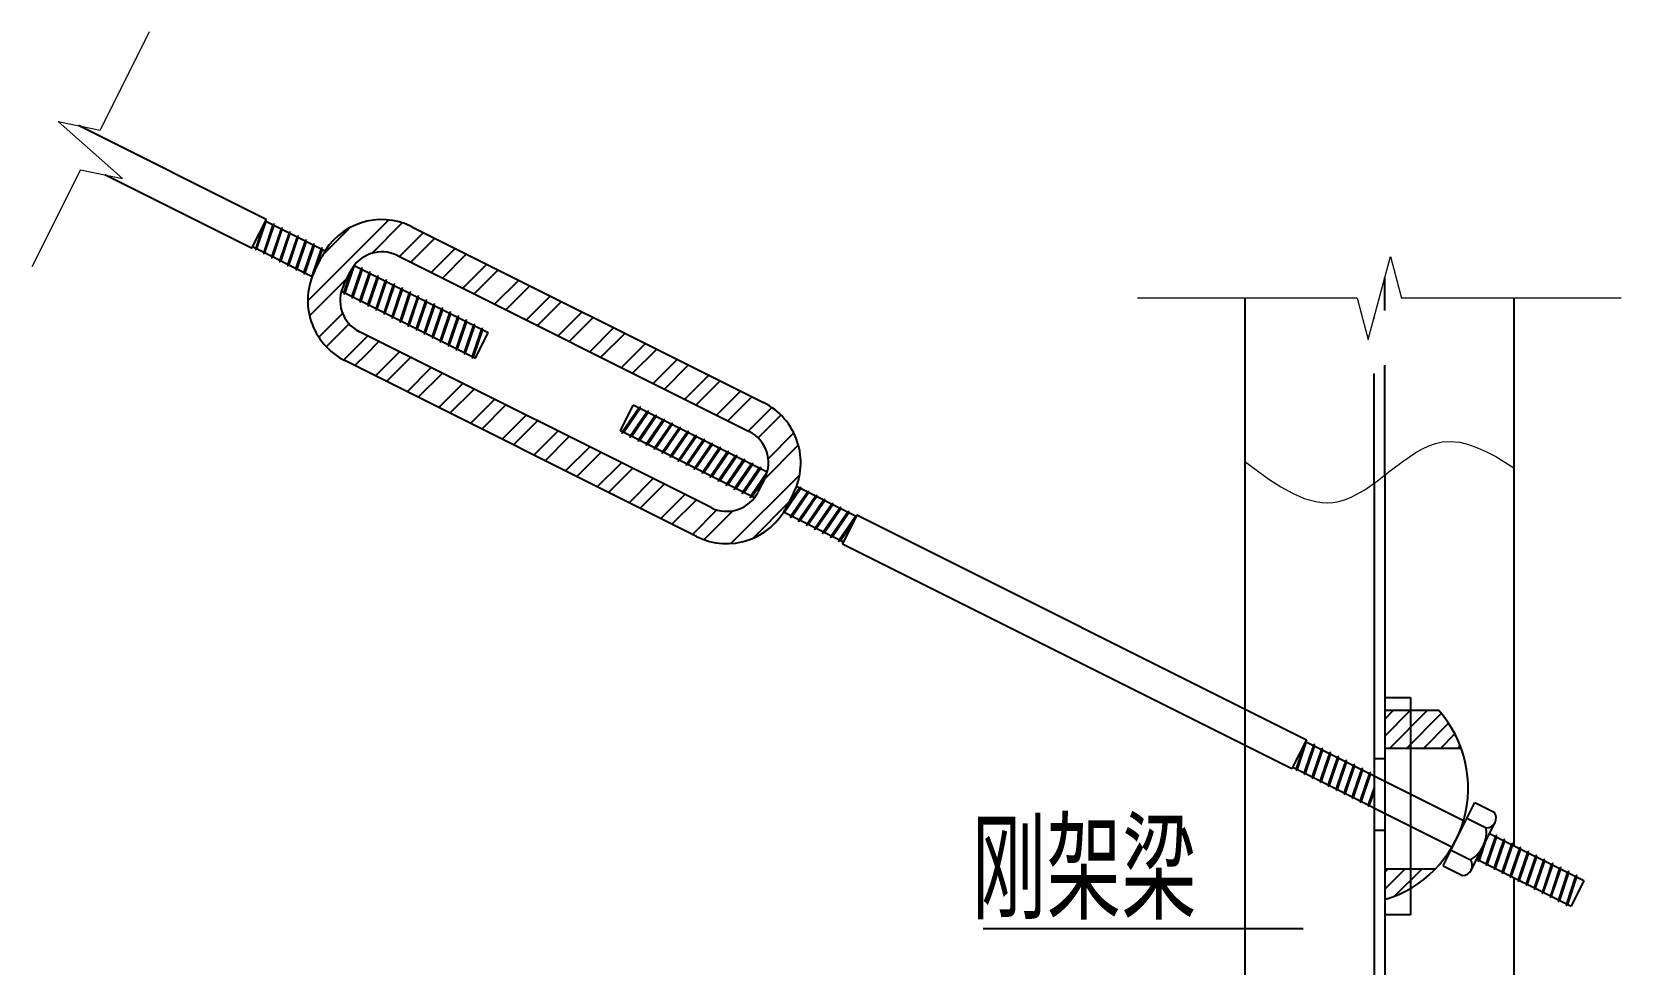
# Model space of a CAD drawing. Extents: x 9834882 to 10005569, y 1691670 to 2510806.
# Drawn here: x 9978204 to 9985451, y 2038015 to 2042265 of the extents above; entities that cross this region are included whole.
import ezdxf
from ezdxf.enums import TextEntityAlignment as Align

# ---------------------------------------------------------------- set-up
doc = ezdxf.new("R2010")
doc.units = 0
doc.header["$LTSCALE"] = 1000
doc.header["$MEASUREMENT"] = 0
doc.linetypes.add('CONTINUOUS1', pattern=[0])
doc.linetypes.add('DASHED', pattern=[0.75, 0.5, -0.25])
for name, color, linetype in [('003_THICK', 7, 'CONTINUOUS1'), ('LAYER4', 4, 'CONTINUOUS'), ('PUB_TEXT', 7, 'CONTINUOUS'), ('刚架', 2, 'CONTINUOUS'), ('填充', 8, 'CONTINUOUS'), ('支撑', 4, 'CONTINUOUS'), ('板', 4, 'CONTINUOUS')]:
    doc.layers.add(name, color=color, linetype=linetype)
doc.layers.add('Z-详图标注', color=3, linetype='CONTINUOUS', lineweight=18)
doc.layers.add('标注', color=4, linetype='CONTINUOUS', lineweight=20)
doc.styles.add('TSSD_DIMENSION', font='atssdeng.shx', dxfattribs={"width": 0.7, "bigfont": 'atssdchn.shx'})

# ---------------------------------------------------------------- blocks, each defined once
blk = doc.blocks.new('*X6')
at = {"layer": '填充', "linetype": 'Continuous'}
for p, q in [((14993658.8, -92297.5), (14993763.4, -92193)), ((14993702.8, -92328.6), (14993804.4, -92227)), ((14993730.5, -92513), (14993882.2, -92361.3)), ((14993747.5, -92421), (14993861.4, -92307)), ((14993582.8, -92797.8), (14993886.9, -92493.7)), ((14993409.9, -92758.6), (14993519.2, -92649.2)), ((14993462.5, -92781), (14993591, -92652.4)), ((14993682.4, -92773.2), (14993840.4, -92615.3))]:
    blk.add_line(p, q, dxfattribs=at)
blk = doc.blocks.new('*X7')
at = {"layer": '填充', "linetype": 'Continuous'}
for p, q in [((14991695.3, -91715.5), (14992053.9, -91356.9)), ((14991979.9, -91505.9), (14992115.8, -91370)), ((14991761.7, -91512), (14991882.3, -91391.4)), ((14992103.2, -91519.7), (14992210.5, -91412.4)), ((14992153.2, -91544.7), (14992247, -91450.9)), ((14991702.2, -91783.6), (14991869.3, -91616.5)), ((14991743.3, -91879.6), (14991849.7, -91773.2)), ((14991776.3, -91921.6), (14991878.4, -91819.5)), ((14991854.6, -91980.4), (14991961.6, -91873.5)), ((14991904.2, -92005.8), (14991957.2, -91952.8))]:
    blk.add_line(p, q, dxfattribs=at)
blk = doc.blocks.new('*X8')
at = {"layer": '填充', "linetype": 'Continuous'}
for p, q in [((14992247, -91450.9), (14992260.5, -91437.4)), ((14992244.6, -91590.4), (14992352, -91483.1)), ((14992294.6, -91615.4), (14992402, -91508.1)), ((14992386, -91661.1), (14992493.4, -91553.8)), ((14992436, -91686.1), (14992543.4, -91578.8)), ((14992527.5, -91731.8), (14992634.8, -91624.5)), ((14992577.5, -91756.8), (14992684.8, -91649.5)), ((14992668.9, -91802.6), (14992776.2, -91695.2)), ((14992718.9, -91827.6), (14992826.2, -91720.2)), ((14992810.3, -91873.3), (14992917.6, -91765.9)), ((14992860.3, -91898.3), (14992967.6, -91790.9)), ((14992951.7, -91944), (14993059.1, -91836.6)), ((14993001.7, -91969), (14993109.1, -91861.6)), ((14991957.2, -91952.8), (14992011.6, -91898.5)), ((14991995.7, -92051.5), (14992103, -91944.2)), ((14993093.2, -92014.7), (14993200.5, -91907.4)), ((14993143.2, -92039.7), (14993250.5, -91932.4)), ((14992045.7, -92076.5), (14992153, -91969.2)), ((14992137.1, -92122.2), (14992244.4, -92014.9)), ((14993234.6, -92085.4), (14993341.9, -91978.1)), ((14993284.6, -92110.4), (14993391.9, -92003.1)), ((14992187.1, -92147.2), (14992294.4, -92039.9)), ((14992278.5, -92192.9), (14992385.8, -92085.6)), ((14993376, -92156.1), (14993483.3, -92048.8)), ((14993426, -92181.1), (14993533.3, -92073.8)), ((14992328.5, -92217.9), (14992435.8, -92110.6)), ((14992419.9, -92263.7), (14992527.2, -92156.3)), ((14993517.4, -92226.8), (14993624.7, -92119.5)), ((14993567.4, -92251.8), (14993674.7, -92144.5)), ((14992469.9, -92288.7), (14992577.2, -92181.3)), ((14992561.3, -92334.4), (14992668.7, -92227)), ((14992611.3, -92359.4), (14992718.7, -92252)), ((14992702.8, -92405.1), (14992810.1, -92297.7)), ((14992752.8, -92430.1), (14992860.1, -92322.7)), ((14992844.2, -92475.8), (14992951.5, -92368.5)), ((14992894.2, -92500.8), (14993001.5, -92393.5)), ((14992985.6, -92546.5), (14993092.9, -92439.2)), ((14993035.6, -92571.5), (14993142.9, -92464.2)), ((14993127, -92617.2), (14993234.4, -92509.9)), ((14993177, -92642.2), (14993284.4, -92534.9)), ((14993268.4, -92687.9), (14993375.8, -92580.6)), ((14993318.4, -92712.9), (14993425.8, -92605.6))]:
    blk.add_line(p, q, dxfattribs=at)
blk = doc.blocks.new('A$C3B5F1999')
at = {"layer": '板', "lineweight": -3}
h = blk.add_hatch(dxfattribs=at)
h.set_pattern_fill('ANSI31', color=256, scale=11.25, style=0)
h.set_pattern_definition([(225, (1544786.093, 1161578.04), (25.25697034, -25.25697034), [])])
h.paths.add_polyline_path([(227.3, 494.1, 0.095394), (160.5, 606.6), (0, 606.6), (0, 494.1)])
h.paths.add_polyline_path([(0, 135.7), (0, 44.9, 0.128822), (150.1, 135.7)])
for p, q in [((0, 645.3), (76.8, 645.3)), ((0, 645.3), (0, 0)), ((76.8, 645.3), (76.8, 0)), ((160.5, 606.6), (0, 606.6)), ((160.5, 606.6), (0, 606.6)), ((227.3, 494.1), (0, 494.1)), ((150.1, 135.7), (0, 135.7)), ((76.8, 0), (0, 0))]:
    blk.add_line(p, q, dxfattribs=at)
blk.add_arc((-98.2, 376.8), 346.1, 286.4909, 41.6183, dxfattribs=at)

msp = doc.modelspace()

# ---------------------------------------------------------------- linework, layer by layer
at = {"layer": '003_THICK'}
msp.add_line((9984639.4, 2038463.2), (9984784, 2038752.4), dxfattribs=at)
at = {"layer": 'LAYER4'}
for p, q in [((9979937.3, 2041376.6), (9981540.7, 2040574.9)), ((9979494.9, 2041177.5), (9979525.9, 2041239.5)), ((9979871.5, 2041245), (9981474.9, 2040443.3)), ((9979626.6, 2041111.7), (9979657.5, 2041173.6)), ((9981301.2, 2040096), (9979697.9, 2040897.7)), ((9981235.4, 2039964.4), (9979632, 2040766.1)), ((9981546.2, 2040229.3), (9981515.2, 2040167.4)), ((9981677.8, 2040163.5), (9981646.9, 2040101.5))]:
    msp.add_line(p, q, dxfattribs=at)
for centre, major_axis, start_param, end_param in [((9979800.2, 2041102.3), (306.7, 1.5), 1.102288, 2.673084), ((9979800.2, 2041102.3), (159.5, 0.8), 1.101915, 2.672711), ((9979769.2, 2041040.4), (306.7, 0.1), 2.677499, 4.248296), ((9979769.2, 2041040.4), (159.5, 1.6), 2.667643, 4.238439), ((9981403.5, 2040300.6), (-306.7, 2.1), 2.684766, 4.255563), ((9981403.5, 2040300.6), (159.5, 1.9), -0.475415, 1.095381), ((9981372.6, 2040238.7), (-159.5, 2.2), 1.1208, 2.691597), ((9981372.6, 2040238.7), (-306.7, 1), 1.110269, 2.681065)]:
    msp.add_ellipse(centre, major_axis=major_axis, ratio=1, start_param=start_param, end_param=end_param, dxfattribs=at)
at = {"layer": 'PUB_TEXT'}
msp.add_line((9982542.2, 2038177.5), (9984000.3, 2038177.5), dxfattribs=at)
at = {"layer": '刚架', "color": 5, "linetype": 'DASHED'}
for p, q in [((9984373.2, 2040244.7), (9984373.2, 2041142.9)), ((9984324.2, 2040207.4), (9984324.2, 2040959.8)), ((9983735.4, 2039178.3), (9983735.4, 2039013.7)), ((9984324.2, 2038952.9), (9984373.2, 2038952.9)), ((9984324.2, 2038625.8), (9984373.2, 2038625.8))]:
    msp.add_line(p, q, dxfattribs=at)
at = {"layer": '刚架', "linetype": 'Continuous'}
for p, q in [((9983735.4, 2041051.4), (9983735.4, 2039178.3)), ((9984962, 2041051.4), (9984962, 2038555.8)), ((9984324.2, 2040207.4), (9984324.2, 2034670.9)), ((9984373.2, 2040244.7), (9984373.2, 2034708.2)), ((9983735.4, 2039013.7), (9983735.4, 2037186.5)), ((9984962, 2038409.5), (9984962, 2037186.5))]:
    msp.add_line(p, q, dxfattribs=at)
at = {"layer": '支撑', "linetype": 'Continuous'}
for p, q in [((9979272, 2041410), (9978417.6, 2041837.2)), ((9979206.2, 2041278.3), (9978536.8, 2041613)), ((9979272, 2041410), (9979206.2, 2041278.3)), ((9979268.3, 2041402.7), (9979541, 2041266.3)), ((9979209.8, 2041285.6), (9979482.5, 2041149.3)), ((9979674, 2041199.8), (9980285, 2040894.3)), ((9979615.5, 2041082.8), (9980226.5, 2040777.3)), ((9980226.5, 2040777.3), (9980285, 2040894.3)), ((9980887.7, 2040446.7), (9980946.2, 2040563.7)), ((9981557.3, 2040258.2), (9980946.2, 2040563.7)), ((9981498.7, 2040141.2), (9980887.7, 2040446.7)), ((9981962.9, 2040055.4), (9981690.2, 2040191.7)), ((9981904.4, 2039938.3), (9981631.7, 2040074.7)), ((9981966.6, 2040062.7), (9981900.8, 2039931)), ((9981966.6, 2040062.7), (9984015.9, 2039038)), ((9981900.8, 2039931), (9983950, 2038906.4)), ((9984015.9, 2039038), (9983950, 2038906.4)), ((9984012.2, 2039030.7), (9984741, 2038666.3)), ((9983953.7, 2038913.7), (9984682.5, 2038549.3)), ((9984784, 2038752.4), (9984871.8, 2038708.5)), ((9984747.9, 2038680.1), (9984835.7, 2038636.2)), ((9984767.2, 2038444.5), (9984875.7, 2038661.4)), ((9984850.7, 2038611.5), (9985281.2, 2038396.2)), ((9984675.6, 2038535.5), (9984763.4, 2038491.6)), ((9984639.4, 2038463.2), (9984727.2, 2038419.3)), ((9984792.2, 2038494.4), (9985222.7, 2038279.2)), ((9985281.2, 2038396.2), (9985222.7, 2038279.2))]:
    msp.add_line(p, q, dxfattribs=at)
for centre, major_axis, start_param, end_param in [((9984834.9, 2038681.8), (-45.6, 0.6), 1.599742, 3.782994), ((9984691.4, 2038618), (-145.4, 3.9), 2.115145, 3.294365), ((9984726.5, 2038464.9), (-45.6, 0.6), 1.599742, 3.782994)]:
    msp.add_ellipse(centre, major_axis=major_axis, ratio=1, start_param=start_param, end_param=end_param, dxfattribs=at)
at = {"layer": '标注'}
for p, q in [((9978739.9, 2042264.8), (9978516, 2041817)), ((9978617.1, 2041596.5), (9978324.2, 2041856.3)), ((9978324.2, 2041856.3), (9978516, 2041817)), ((9978425.4, 2041635.8), (9978204, 2041193.1)), ((9978425.4, 2041635.8), (9978617.1, 2041596.5)), ((9984298, 2040862.3), (9984399.3, 2041240.4)), ((9984399.3, 2041240.4), (9984450, 2041051.4)), ((9984247.4, 2041051.4), (9983246.3, 2041051.4)), ((9984247.4, 2041051.4), (9984298, 2040862.3)), ((9985451.1, 2041051.4), (9984450, 2041051.4))]:
    msp.add_line(p, q, dxfattribs=at)
at = {"layer": '标注', "linetype": 'Continuous'}
for p, q in [((9979258.7, 2041383.4), (9979223.4, 2041278.8)), ((9979272, 2041410), (9979224.4, 2041269.2)), ((9979273, 2041400.3), (9979230.8, 2041275.2)), ((9979302.2, 2041385.7), (9979260, 2041260.6)), ((9979308.6, 2041391.7), (9979261, 2041250.9)), ((9979309.6, 2041382), (9979267.3, 2041256.9)), ((9979273, 2041400.3), (9979272, 2041410)), ((9979338.8, 2041367.4), (9979296.5, 2041242.3)), ((9979345.1, 2041373.4), (9979297.6, 2041232.6)), ((9979302.2, 2041385.7), (9979308.6, 2041391.7)), ((9979346.2, 2041363.7), (9979303.9, 2041238.6)), ((9979309.6, 2041382), (9979308.6, 2041391.7)), ((9979338.8, 2041367.4), (9979345.1, 2041373.4)), ((9979346.2, 2041363.7), (9979345.1, 2041373.4)), ((9979375.4, 2041349.1), (9979333.1, 2041224)), ((9979381.7, 2041355.1), (9979334.2, 2041214.3)), ((9979382.7, 2041345.5), (9979340.5, 2041220.3)), ((9979411.9, 2041330.9), (9979369.7, 2041205.7)), ((9979418.3, 2041336.8), (9979370.7, 2041196)), ((9979375.4, 2041349.1), (9979381.7, 2041355.1)), ((9979419.3, 2041327.2), (9979377.1, 2041202)), ((9979382.7, 2041345.5), (9979381.7, 2041355.1)), ((9979448.5, 2041312.6), (9979406.2, 2041187.4)), ((9979454.8, 2041318.6), (9979407.3, 2041177.7)), ((9979411.9, 2041330.9), (9979418.3, 2041336.8)), ((9979455.9, 2041308.9), (9979413.6, 2041183.7)), ((9979419.3, 2041327.2), (9979418.3, 2041336.8)), ((9979485.1, 2041294.3), (9979442.8, 2041169.1)), ((9979491.4, 2041300.3), (9979443.9, 2041159.5)), ((9979448.5, 2041312.6), (9979454.8, 2041318.6)), ((9979492.5, 2041290.6), (9979450.2, 2041165.4)), ((9979455.9, 2041308.9), (9979454.8, 2041318.6)), ((9979485.1, 2041294.3), (9979491.4, 2041300.3)), ((9979492.5, 2041290.6), (9979491.4, 2041300.3)), ((9979206.2, 2041278.3), (9979213.5, 2041283.8)), ((9979223.4, 2041278.8), (9979224.4, 2041269.2)), ((9979224.4, 2041269.2), (9979230.8, 2041275.2)), ((9979260, 2041260.6), (9979261, 2041250.9)), ((9979261, 2041250.9), (9979267.3, 2041256.9)), ((9979296.5, 2041242.3), (9979297.6, 2041232.6)), ((9979297.6, 2041232.6), (9979303.9, 2041238.6)), ((9979333.1, 2041224), (9979334.2, 2041214.3)), ((9979334.2, 2041214.3), (9979340.5, 2041220.3)), ((9979521.7, 2041276), (9979479.4, 2041150.8)), ((9979528, 2041282), (9979486.7, 2041159.7)), ((9979529, 2041272.3), (9979501.4, 2041190.6)), ((9979521.7, 2041276), (9979528, 2041282)), ((9979529, 2041272.3), (9979528, 2041282)), ((9979369.7, 2041205.7), (9979370.7, 2041196)), ((9979370.7, 2041196), (9979377.1, 2041202)), ((9979406.2, 2041187.4), (9979407.3, 2041177.7)), ((9979407.3, 2041177.7), (9979413.6, 2041183.7)), ((9979442.8, 2041169.1), (9979443.9, 2041159.5)), ((9979443.9, 2041159.5), (9979450.2, 2041165.4)), ((9979479.4, 2041150.8), (9979480.2, 2041143.1)), ((9979659.1, 2041176.7), (9979625.7, 2041077.7)), ((9979668.9, 2041192.8), (9979626.7, 2041068)), ((9979675.3, 2041199.2), (9979633.1, 2041074)), ((9979704.5, 2041184.6), (9979662.3, 2041059.4)), ((9979710.8, 2041190.5), (9979663.3, 2041049.7)), ((9979711.9, 2041180.9), (9979669.6, 2041055.7)), ((9979675.3, 2041199.2), (9979675.1, 2041201.2)), ((9979741.1, 2041166.3), (9979698.8, 2041041.1)), ((9979747.4, 2041172.3), (9979699.9, 2041031.5)), ((9979704.5, 2041184.6), (9979710.8, 2041190.5)), ((9979748.5, 2041162.6), (9979706.2, 2041037.4)), ((9979711.9, 2041180.9), (9979710.8, 2041190.5)), ((9979777.7, 2041148), (9979735.4, 2041022.8)), ((9979784, 2041154), (9979736.4, 2041013.2)), ((9979741.1, 2041166.3), (9979747.4, 2041172.3)), ((9979785, 2041144.3), (9979742.8, 2041019.2)), ((9979748.5, 2041162.6), (9979747.4, 2041172.3)), ((9979777.7, 2041148), (9979784, 2041154)), ((9979785, 2041144.3), (9979784, 2041154)), ((9979625.7, 2041077.7), (9979626.7, 2041068)), ((9979626.7, 2041068), (9979633.1, 2041074)), ((9979814.2, 2041129.7), (9979772, 2041004.6)), ((9979820.6, 2041135.7), (9979773, 2040994.9)), ((9979821.6, 2041126), (9979779.4, 2041000.9)), ((9979850.8, 2041111.4), (9979808.5, 2040986.3)), ((9979857.1, 2041117.4), (9979809.6, 2040976.6)), ((9979814.2, 2041129.7), (9979820.6, 2041135.7)), ((9979858.2, 2041107.7), (9979815.9, 2040982.6)), ((9979821.6, 2041126), (9979820.6, 2041135.7)), ((9979887.4, 2041093.1), (9979845.1, 2040968)), ((9979893.7, 2041099.1), (9979846.2, 2040958.3)), ((9979850.8, 2041111.4), (9979857.1, 2041117.4)), ((9979894.8, 2041089.5), (9979852.5, 2040964.3)), ((9979858.2, 2041107.7), (9979857.1, 2041117.4)), ((9979923.9, 2041074.9), (9979881.7, 2040949.7)), ((9979930.3, 2041080.8), (9979882.7, 2040940)), ((9979887.4, 2041093.1), (9979893.7, 2041099.1)), ((9979931.3, 2041071.2), (9979889.1, 2040946)), ((9979894.8, 2041089.5), (9979893.7, 2041099.1)), ((9979923.9, 2041074.9), (9979930.3, 2041080.8)), ((9979931.3, 2041071.2), (9979930.3, 2041080.8)), ((9979662.3, 2041059.4), (9979663.3, 2041049.7)), ((9979663.3, 2041049.7), (9979669.6, 2041055.7)), ((9979698.8, 2041041.1), (9979699.9, 2041031.5)), ((9979699.9, 2041031.5), (9979706.2, 2041037.4)), ((9979735.4, 2041022.8), (9979736.4, 2041013.2)), ((9979736.4, 2041013.2), (9979742.8, 2041019.2)), ((9979772, 2041004.6), (9979773, 2040994.9)), ((9979773, 2040994.9), (9979779.4, 2041000.9)), ((9979960.5, 2041056.6), (9979918.3, 2040931.4)), ((9979966.9, 2041062.5), (9979919.3, 2040921.7)), ((9979967.9, 2041052.9), (9979925.6, 2040927.7)), ((9979997.1, 2041038.3), (9979954.8, 2040913.1)), ((9980003.4, 2041044.3), (9979955.9, 2040903.5)), ((9979960.5, 2041056.6), (9979966.9, 2041062.5)), ((9980004.5, 2041034.6), (9979962.2, 2040909.4)), ((9979967.9, 2041052.9), (9979966.9, 2041062.5)), ((9980033.7, 2041020), (9979991.4, 2040894.8)), ((9980040, 2041026), (9979992.5, 2040885.2)), ((9979997.1, 2041038.3), (9980003.4, 2041044.3)), ((9980041, 2041016.3), (9979998.8, 2040891.1)), ((9980004.5, 2041034.6), (9980003.4, 2041044.3)), ((9980070.2, 2041001.7), (9980028, 2040876.6)), ((9980076.6, 2041007.7), (9980029, 2040866.9)), ((9980033.7, 2041020), (9980040, 2041026)), ((9980077.6, 2040998), (9980035.4, 2040872.9)), ((9980041, 2041016.3), (9980040, 2041026)), ((9980070.2, 2041001.7), (9980076.6, 2041007.7)), ((9980077.6, 2040998), (9980076.6, 2041007.7)), ((9979808.5, 2040986.3), (9979809.6, 2040976.6)), ((9979809.6, 2040976.6), (9979815.9, 2040982.6)), ((9979845.1, 2040968), (9979846.2, 2040958.3)), ((9979846.2, 2040958.3), (9979852.5, 2040964.3)), ((9979881.7, 2040949.7), (9979882.7, 2040940)), ((9979882.7, 2040940), (9979889.1, 2040946)), ((9979918.3, 2040931.4), (9979919.3, 2040921.7)), ((9979919.3, 2040921.7), (9979925.6, 2040927.7)), ((9980106.8, 2040983.4), (9980064.5, 2040858.3)), ((9980113.1, 2040989.4), (9980065.6, 2040848.6)), ((9980114.2, 2040979.7), (9980071.9, 2040854.6)), ((9980143.4, 2040965.1), (9980101.1, 2040840)), ((9980149.7, 2040971.1), (9980102.2, 2040830.3)), ((9980106.8, 2040983.4), (9980113.1, 2040989.4)), ((9980150.8, 2040961.4), (9980108.5, 2040836.3)), ((9980114.2, 2040979.7), (9980113.1, 2040989.4)), ((9980180, 2040946.9), (9980137.7, 2040821.7)), ((9980186.3, 2040952.8), (9980138.7, 2040812)), ((9980143.4, 2040965.1), (9980149.7, 2040971.1)), ((9980187.3, 2040943.2), (9980145.1, 2040818)), ((9980150.8, 2040961.4), (9980149.7, 2040971.1)), ((9980216.5, 2040928.6), (9980174.3, 2040803.4)), ((9980222.9, 2040934.5), (9980175.3, 2040793.7)), ((9980180, 2040946.9), (9980186.3, 2040952.8)), ((9980223.9, 2040924.9), (9980181.6, 2040799.7)), ((9980187.3, 2040943.2), (9980186.3, 2040952.8)), ((9980216.5, 2040928.6), (9980222.9, 2040934.5)), ((9980223.9, 2040924.9), (9980222.9, 2040934.5)), ((9979954.8, 2040913.1), (9979955.9, 2040903.5)), ((9979955.9, 2040903.5), (9979962.2, 2040909.4)), ((9979991.4, 2040894.8), (9979992.5, 2040885.2)), ((9979992.5, 2040885.2), (9979998.8, 2040891.1)), ((9980028, 2040876.6), (9980029, 2040866.9)), ((9980029, 2040866.9), (9980035.4, 2040872.9)), ((9980064.5, 2040858.3), (9980065.6, 2040848.6)), ((9980065.6, 2040848.6), (9980071.9, 2040854.6)), ((9980253.1, 2040910.3), (9980210.8, 2040785.1)), ((9980259.4, 2040916.3), (9980211.9, 2040775.5)), ((9980260.5, 2040906.6), (9980218.2, 2040781.4)), ((9980253.1, 2040910.3), (9980259.4, 2040916.3)), ((9980260.5, 2040906.6), (9980259.4, 2040916.3)), ((9980101.1, 2040840), (9980102.2, 2040830.3)), ((9980102.2, 2040830.3), (9980108.5, 2040836.3)), ((9980137.7, 2040821.7), (9980138.7, 2040812)), ((9980138.7, 2040812), (9980145.1, 2040818)), ((9980174.3, 2040803.4), (9980175.3, 2040793.7)), ((9980175.3, 2040793.7), (9980181.6, 2040799.7)), ((9980210.8, 2040785.1), (9980211.9, 2040775.5)), ((9980211.9, 2040775.5), (9980218.2, 2040781.4)), ((9980979.1, 2040556.4), (9980895, 2040433.9)), ((9980970.8, 2040551.4), (9980896, 2040442.5)), ((9980978.2, 2040547.8), (9980903.4, 2040438.8)), ((9981015.7, 2040538.1), (9980931.6, 2040415.6)), ((9981007.3, 2040533.2), (9980932.6, 2040424.3)), ((9981014.7, 2040529.5), (9980940, 2040420.6)), ((9981052.3, 2040519.8), (9980968.2, 2040397.3)), ((9981043.9, 2040514.9), (9980969.1, 2040406)), ((9980970.8, 2040551.4), (9980979.1, 2040556.4)), ((9981051.3, 2040511.2), (9980976.5, 2040402.3)), ((9980978.2, 2040547.8), (9980979.1, 2040556.4)), ((9981088.9, 2040501.5), (9981004.7, 2040379)), ((9981080.5, 2040496.6), (9981005.7, 2040387.7)), ((9981007.3, 2040533.2), (9981015.7, 2040538.1)), ((9981087.9, 2040492.9), (9981013.1, 2040384)), ((9981014.7, 2040529.5), (9981015.7, 2040538.1)), ((9981043.9, 2040514.9), (9981052.3, 2040519.8)), ((9981051.3, 2040511.2), (9981052.3, 2040519.8)), ((9981080.5, 2040496.6), (9981088.9, 2040501.5)), ((9981087.9, 2040492.9), (9981088.9, 2040501.5)), ((9980895, 2040433.9), (9980896, 2040442.5)), ((9980903.4, 2040438.8), (9980895, 2040433.9)), ((9980931.6, 2040415.6), (9980932.6, 2040424.3)), ((9980940, 2040420.6), (9980931.6, 2040415.6)), ((9981125.4, 2040483.3), (9981041.3, 2040360.7)), ((9981117.1, 2040478.3), (9981042.3, 2040369.4)), ((9981124.4, 2040474.6), (9981049.7, 2040365.7)), ((9981162, 2040465), (9981077.9, 2040342.5)), ((9981153.6, 2040460), (9981078.9, 2040351.1)), ((9981161, 2040456.3), (9981086.2, 2040347.4)), ((9981198.6, 2040446.7), (9981114.5, 2040324.2)), ((9981190.2, 2040441.7), (9981115.4, 2040332.8)), ((9981117.1, 2040478.3), (9981125.4, 2040483.3)), ((9981197.6, 2040438), (9981122.8, 2040329.1)), ((9981124.4, 2040474.6), (9981125.4, 2040483.3)), ((9981235.1, 2040428.4), (9981151, 2040305.9)), ((9981226.8, 2040423.4), (9981152, 2040314.5)), ((9981153.6, 2040460), (9981162, 2040465)), ((9981234.2, 2040419.7), (9981159.4, 2040310.8)), ((9981161, 2040456.3), (9981162, 2040465)), ((9981190.2, 2040441.7), (9981198.6, 2040446.7)), ((9981197.6, 2040438), (9981198.6, 2040446.7)), ((9981226.8, 2040423.4), (9981235.1, 2040428.4)), ((9981234.2, 2040419.7), (9981235.1, 2040428.4)), ((9980968.2, 2040397.3), (9980969.1, 2040406)), ((9980976.5, 2040402.3), (9980968.2, 2040397.3)), ((9981004.7, 2040379), (9981005.7, 2040387.7)), ((9981013.1, 2040384), (9981004.7, 2040379)), ((9981041.3, 2040360.7), (9981042.3, 2040369.4)), ((9981049.7, 2040365.7), (9981041.3, 2040360.7)), ((9981077.9, 2040342.5), (9981078.9, 2040351.1)), ((9981086.2, 2040347.4), (9981077.9, 2040342.5)), ((9981271.7, 2040410.1), (9981187.6, 2040287.6)), ((9981263.3, 2040405.2), (9981188.6, 2040296.3)), ((9981270.7, 2040401.5), (9981196, 2040292.6)), ((9981308.3, 2040391.8), (9981224.2, 2040269.3)), ((9981299.9, 2040386.9), (9981225.2, 2040278)), ((9981307.3, 2040383.2), (9981232.5, 2040274.3)), ((9981344.9, 2040373.5), (9981260.7, 2040251)), ((9981336.5, 2040368.6), (9981261.7, 2040259.7)), ((9981263.3, 2040405.2), (9981271.7, 2040410.1)), ((9981343.9, 2040364.9), (9981269.1, 2040256)), ((9981270.7, 2040401.5), (9981271.7, 2040410.1)), ((9981381.4, 2040355.3), (9981297.3, 2040232.7)), ((9981373.1, 2040350.3), (9981298.3, 2040241.4)), ((9981299.9, 2040386.9), (9981308.3, 2040391.8)), ((9981380.4, 2040346.6), (9981305.7, 2040237.7)), ((9981307.3, 2040383.2), (9981308.3, 2040391.8)), ((9981336.5, 2040368.6), (9981344.9, 2040373.5)), ((9981343.9, 2040364.9), (9981344.9, 2040373.5)), ((9981373.1, 2040350.3), (9981381.4, 2040355.3)), ((9981380.4, 2040346.6), (9981381.4, 2040355.3)), ((9984456.4, 2040308.2), (9984515.1, 2040347.8)), ((9984515.1, 2040347.8), (9984544.7, 2040364.4)), ((9984544.7, 2040364.4), (9984574.5, 2040378.3)), ((9984574.5, 2040378.3), (9984604.5, 2040388.8)), ((9984604.5, 2040388.8), (9984634.8, 2040395.6)), ((9984634.8, 2040395.6), (9984674.5, 2040398)), ((9984674.5, 2040398), (9984714.7, 2040393.9)), ((9984714.7, 2040393.9), (9984755.3, 2040384.1)), ((9984755.3, 2040384.1), (9984796.2, 2040369.4)), ((9984796.2, 2040369.4), (9984837.3, 2040350.6)), ((9984837.3, 2040350.6), (9984878.8, 2040328.6)), ((9981114.5, 2040324.2), (9981115.4, 2040332.8)), ((9981122.8, 2040329.1), (9981114.5, 2040324.2)), ((9981151, 2040305.9), (9981152, 2040314.5)), ((9981159.4, 2040310.8), (9981151, 2040305.9)), ((9981187.6, 2040287.6), (9981188.6, 2040296.3)), ((9981196, 2040292.6), (9981187.6, 2040287.6)), ((9981224.2, 2040269.3), (9981225.2, 2040278)), ((9981232.5, 2040274.3), (9981224.2, 2040269.3)), ((9981418, 2040337), (9981333.9, 2040214.5)), ((9981409.6, 2040332), (9981334.9, 2040223.1)), ((9981417, 2040328.3), (9981342.3, 2040219.4)), ((9981454.6, 2040318.7), (9981370.5, 2040196.2)), ((9981446.2, 2040313.7), (9981371.4, 2040204.8)), ((9981453.6, 2040310), (9981378.8, 2040201.1)), ((9981491.1, 2040300.4), (9981407, 2040177.9)), ((9981482.8, 2040295.4), (9981408, 2040186.5)), ((9981409.6, 2040332), (9981418, 2040337)), ((9981490.2, 2040291.7), (9981415.4, 2040182.8)), ((9981417, 2040328.3), (9981418, 2040337)), ((9981527.7, 2040282.1), (9981443.6, 2040159.6)), ((9981519.4, 2040277.2), (9981444.6, 2040168.2)), ((9981446.2, 2040313.7), (9981454.6, 2040318.7)), ((9981526.7, 2040273.5), (9981452, 2040164.6)), ((9981453.6, 2040310), (9981454.6, 2040318.7)), ((9981482.8, 2040295.4), (9981491.1, 2040300.4)), ((9981490.2, 2040291.7), (9981491.1, 2040300.4)), ((9981519.4, 2040277.2), (9981527.7, 2040282.1)), ((9981526.7, 2040273.5), (9981527.7, 2040282.1)), ((9983735.4, 2040307), (9983844.4, 2040226.4)), ((9984398.1, 2040263.9), (9984456.4, 2040308.2)), ((9984878.8, 2040328.6), (9984962, 2040278)), ((9981260.7, 2040251), (9981261.7, 2040259.7)), ((9981269.1, 2040256), (9981260.7, 2040251)), ((9981297.3, 2040232.7), (9981298.3, 2040241.4)), ((9981305.7, 2040237.7), (9981297.3, 2040232.7)), ((9981333.9, 2040214.5), (9981334.9, 2040223.1)), ((9981342.3, 2040219.4), (9981333.9, 2040214.5)), ((9981370.5, 2040196.2), (9981371.4, 2040204.8)), ((9981378.8, 2040201.1), (9981370.5, 2040196.2)), ((9981554.7, 2040249.9), (9981480.2, 2040141.3)), ((9981555.9, 2040258.9), (9981481.2, 2040150)), ((9981547.7, 2040232.4), (9981488.5, 2040146.3)), ((9981555.9, 2040258.9), (9981557.7, 2040259.9)), ((9983844.4, 2040226.4), (9983898.6, 2040191.3)), ((9984281.8, 2040177.9), (9984340, 2040219)), ((9984340, 2040219), (9984398.1, 2040263.9)), ((9981407, 2040177.9), (9981408, 2040186.5)), ((9981415.4, 2040182.8), (9981407, 2040177.9)), ((9981443.6, 2040159.6), (9981444.6, 2040168.2)), ((9981452, 2040164.6), (9981443.6, 2040159.6)), ((9981480.2, 2040141.3), (9981481.2, 2040150)), ((9981488.5, 2040146.3), (9981480.2, 2040141.3)), ((9981709.6, 2040182), (9981634.8, 2040073.1)), ((9981710.6, 2040190.7), (9981637.5, 2040084.2)), ((9981702.2, 2040185.7), (9981653.4, 2040114.6)), ((9981747.2, 2040172.4), (9981663, 2040049.9)), ((9981738.8, 2040167.4), (9981664, 2040058.5)), ((9981746.2, 2040163.7), (9981671.4, 2040054.8)), ((9981783.7, 2040154.1), (9981699.6, 2040031.6)), ((9981775.4, 2040149.1), (9981700.6, 2040040.2)), ((9981702.2, 2040185.7), (9981710.6, 2040190.7)), ((9981782.7, 2040145.5), (9981708, 2040036.6)), ((9981709.6, 2040182), (9981710.6, 2040190.7)), ((9981820.3, 2040135.8), (9981736.2, 2040013.3)), ((9981811.9, 2040130.9), (9981737.2, 2040022)), ((9981738.8, 2040167.4), (9981747.2, 2040172.4)), ((9981819.3, 2040127.2), (9981744.5, 2040018.3)), ((9981746.2, 2040163.7), (9981747.2, 2040172.4)), ((9981775.4, 2040149.1), (9981783.7, 2040154.1)), ((9981782.7, 2040145.5), (9981783.7, 2040154.1)), ((9981811.9, 2040130.9), (9981820.3, 2040135.8)), ((9981819.3, 2040127.2), (9981820.3, 2040135.8)), ((9983898.6, 2040191.3), (9983952.6, 2040161.4)), ((9983952.6, 2040161.4), (9984006.2, 2040138.3)), ((9984006.2, 2040138.3), (9984059.4, 2040123.4)), ((9984164.1, 2040123.8), (9984193.8, 2040132.5)), ((9984193.8, 2040132.5), (9984223.3, 2040144.7)), ((9984223.3, 2040144.7), (9984281.8, 2040177.9)), ((9981634.8, 2040073.1), (9981628.1, 2040069.1)), ((9981663, 2040049.9), (9981664, 2040058.5)), ((9981671.4, 2040054.8), (9981663, 2040049.9)), ((9981856.9, 2040117.5), (9981772.8, 2039995)), ((9981848.5, 2040112.6), (9981773.7, 2040003.7)), ((9981855.9, 2040108.9), (9981781.1, 2040000)), ((9981893.4, 2040099.3), (9981809.3, 2039976.7)), ((9981885.1, 2040094.3), (9981810.3, 2039985.4)), ((9981892.5, 2040090.6), (9981817.7, 2039981.7)), ((9981930, 2040081), (9981845.9, 2039958.4)), ((9981921.6, 2040076), (9981846.9, 2039967.1)), ((9981848.5, 2040112.6), (9981856.9, 2040117.5)), ((9981929, 2040072.3), (9981854.3, 2039963.4)), ((9981855.9, 2040108.9), (9981856.9, 2040117.5)), ((9981966.6, 2040062.7), (9981882.5, 2039940.2)), ((9981958.2, 2040057.7), (9981883.4, 2039948.8)), ((9981885.1, 2040094.3), (9981893.4, 2040099.3)), ((9981892.5, 2040090.6), (9981893.4, 2040099.3)), ((9981921.6, 2040076), (9981930, 2040081)), ((9981929, 2040072.3), (9981930, 2040081)), ((9981958.2, 2040057.7), (9981966.6, 2040062.7)), ((9984059.4, 2040123.4), (9984085.8, 2040119.5)), ((9984085.8, 2040119.5), (9984112, 2040118.1)), ((9984112, 2040118.1), (9984138.1, 2040119.5)), ((9984138.1, 2040119.5), (9984164.1, 2040123.8)), ((9981699.6, 2040031.6), (9981700.6, 2040040.2)), ((9981708, 2040036.6), (9981699.6, 2040031.6)), ((9981736.2, 2040013.3), (9981737.2, 2040022)), ((9981744.5, 2040018.3), (9981736.2, 2040013.3)), ((9981772.8, 2039995), (9981773.7, 2040003.7)), ((9981781.1, 2040000), (9981772.8, 2039995)), ((9981809.3, 2039976.7), (9981810.3, 2039985.4)), ((9981953.3, 2040036.1), (9981890.8, 2039945.1)), ((9981817.7, 2039981.7), (9981809.3, 2039976.7)), ((9981845.9, 2039958.4), (9981846.9, 2039967.1)), ((9981854.3, 2039963.4), (9981845.9, 2039958.4)), ((9981882.5, 2039940.2), (9981883.4, 2039948.8)), ((9981890.8, 2039945.1), (9981882.5, 2039940.2)), ((9981900.8, 2039931), (9981900.8, 2039940.2)), ((9984002.6, 2039011.4), (9983967.3, 2038906.9)), ((9984015.9, 2039038), (9983968.3, 2038897.2)), ((9984016.9, 2039028.4), (9983974.7, 2038903.2)), ((9984046.1, 2039013.8), (9984003.9, 2038888.6)), ((9984052.5, 2039019.7), (9984004.9, 2038878.9)), ((9984053.5, 2039010.1), (9984011.2, 2038884.9)), ((9984016.9, 2039028.4), (9984015.9, 2039038)), ((9984082.7, 2038995.5), (9984040.4, 2038870.3)), ((9984089, 2039001.5), (9984041.5, 2038860.7)), ((9984046.1, 2039013.8), (9984052.5, 2039019.7)), ((9984090.1, 2038991.8), (9984047.8, 2038866.6)), ((9984053.5, 2039010.1), (9984052.5, 2039019.7)), ((9984119.3, 2038977.2), (9984077, 2038852)), ((9984125.6, 2038983.2), (9984078.1, 2038842.4)), ((9984082.7, 2038995.5), (9984089, 2039001.5)), ((9984126.6, 2038973.5), (9984084.4, 2038848.3)), ((9984090.1, 2038991.8), (9984089, 2039001.5)), ((9984119.3, 2038977.2), (9984125.6, 2038983.2)), ((9984126.6, 2038973.5), (9984125.6, 2038983.2)), ((9983950, 2038906.4), (9983957.4, 2038911.9)), ((9983967.3, 2038906.9), (9983968.3, 2038897.2)), ((9983968.3, 2038897.2), (9983974.7, 2038903.2)), ((9984155.8, 2038958.9), (9984113.6, 2038833.8)), ((9984162.2, 2038964.9), (9984114.6, 2038824.1)), ((9984163.2, 2038955.2), (9984121, 2038830.1)), ((9984192.4, 2038940.6), (9984150.1, 2038815.5)), ((9984198.7, 2038946.6), (9984151.2, 2038805.8)), ((9984155.8, 2038958.9), (9984162.2, 2038964.9)), ((9984199.8, 2038936.9), (9984157.5, 2038811.8)), ((9984163.2, 2038955.2), (9984162.2, 2038964.9)), ((9984229, 2038922.3), (9984186.7, 2038797.2)), ((9984235.3, 2038928.3), (9984187.8, 2038787.5)), ((9984192.4, 2038940.6), (9984198.7, 2038946.6)), ((9984236.4, 2038918.6), (9984194.1, 2038793.5)), ((9984199.8, 2038936.9), (9984198.7, 2038946.6)), ((9984265.6, 2038904.1), (9984223.3, 2038778.9)), ((9984271.9, 2038910), (9984224.3, 2038769.2)), ((9984229, 2038922.3), (9984235.3, 2038928.3)), ((9984272.9, 2038900.4), (9984230.7, 2038775.2)), ((9984236.4, 2038918.6), (9984235.3, 2038928.3)), ((9984265.6, 2038904.1), (9984271.9, 2038910)), ((9984272.9, 2038900.4), (9984271.9, 2038910)), ((9984003.9, 2038888.6), (9984004.9, 2038878.9)), ((9984004.9, 2038878.9), (9984011.2, 2038884.9)), ((9984040.4, 2038870.3), (9984041.5, 2038860.7)), ((9984041.5, 2038860.7), (9984047.8, 2038866.6)), ((9984077, 2038852), (9984078.1, 2038842.4)), ((9984078.1, 2038842.4), (9984084.4, 2038848.3)), ((9984113.6, 2038833.8), (9984114.6, 2038824.1)), ((9984114.6, 2038824.1), (9984121, 2038830.1)), ((9984302.1, 2038885.8), (9984259.9, 2038760.6)), ((9984308.5, 2038891.7), (9984260.9, 2038750.9)), ((9984309.5, 2038882.1), (9984267.2, 2038756.9)), ((9984324.2, 2038824.4), (9984296.4, 2038742.3)), ((9984302.1, 2038885.8), (9984308.5, 2038891.7)), ((9984309.5, 2038882.1), (9984308.5, 2038891.7)), ((9984150.1, 2038815.5), (9984151.2, 2038805.8)), ((9984151.2, 2038805.8), (9984157.5, 2038811.8)), ((9984186.7, 2038797.2), (9984187.8, 2038787.5)), ((9984187.8, 2038787.5), (9984194.1, 2038793.5)), ((9984223.3, 2038778.9), (9984224.3, 2038769.2)), ((9984224.3, 2038769.2), (9984230.7, 2038775.2)), ((9984259.9, 2038760.6), (9984260.9, 2038750.9)), ((9984260.9, 2038750.9), (9984267.2, 2038756.9)), ((9984324.2, 2038811.6), (9984297.5, 2038732.7)), ((9984324.2, 2038798.9), (9984303.8, 2038738.6)), ((9984296.4, 2038742.3), (9984297.5, 2038732.7)), ((9984297.5, 2038732.7), (9984303.8, 2038738.6)), ((9984824.2, 2038558.4), (9984798.4, 2038482.2)), ((9984837.5, 2038585), (9984804.8, 2038488.2)), ((9984876.2, 2038598.7), (9984834, 2038473.6)), ((9984882.5, 2038604.7), (9984835, 2038463.9)), ((9984883.6, 2038595), (9984841.3, 2038469.9)), ((9984912.8, 2038580.4), (9984870.5, 2038455.3)), ((9984919.1, 2038586.4), (9984871.6, 2038445.6)), ((9984876.2, 2038598.7), (9984882.5, 2038604.7)), ((9984920.2, 2038576.7), (9984877.9, 2038451.6)), ((9984883.6, 2038595), (9984882.5, 2038604.7)), ((9984949.4, 2038562.1), (9984907.1, 2038437)), ((9984955.7, 2038568.1), (9984908.1, 2038427.3)), ((9984912.8, 2038580.4), (9984919.1, 2038586.4)), ((9984956.7, 2038558.5), (9984914.5, 2038433.3)), ((9984920.2, 2038576.7), (9984919.1, 2038586.4)), ((9984985.9, 2038543.9), (9984943.7, 2038418.7)), ((9984992.3, 2038549.8), (9984944.7, 2038409)), ((9984949.4, 2038562.1), (9984955.7, 2038568.1)), ((9984993.3, 2038540.2), (9984951.1, 2038415)), ((9984956.7, 2038558.5), (9984955.7, 2038568.1)), ((9984985.9, 2038543.9), (9984992.3, 2038549.8)), ((9984993.3, 2038540.2), (9984992.3, 2038549.8)), ((9984810.9, 2038531.8), (9984797.4, 2038491.9)), ((9984797.4, 2038491.9), (9984798.4, 2038482.2)), ((9984798.4, 2038482.2), (9984804.8, 2038488.2)), ((9984834, 2038473.6), (9984835, 2038463.9)), ((9984835, 2038463.9), (9984841.3, 2038469.9)), ((9985022.5, 2038525.6), (9984980.2, 2038400.4)), ((9985028.8, 2038531.6), (9984981.3, 2038390.8)), ((9985029.9, 2038521.9), (9984987.6, 2038396.7)), ((9985059.1, 2038507.3), (9985016.8, 2038382.1)), ((9985065.4, 2038513.3), (9985017.9, 2038372.5)), ((9985022.5, 2038525.6), (9985028.8, 2038531.6)), ((9985066.5, 2038503.6), (9985024.2, 2038378.4)), ((9985029.9, 2038521.9), (9985028.8, 2038531.6)), ((9985095.6, 2038489), (9985053.4, 2038363.8)), ((9985102, 2038495), (9985054.4, 2038354.2)), ((9985059.1, 2038507.3), (9985065.4, 2038513.3)), ((9985103, 2038485.3), (9985060.8, 2038360.2)), ((9985066.5, 2038503.6), (9985065.4, 2038513.3)), ((9985132.2, 2038470.7), (9985090, 2038345.6)), ((9985138.6, 2038476.7), (9985091, 2038335.9)), ((9985095.6, 2038489), (9985102, 2038495)), ((9985139.6, 2038467), (9985097.3, 2038341.9)), ((9985103, 2038485.3), (9985102, 2038495)), ((9985132.2, 2038470.7), (9985138.6, 2038476.7)), ((9985139.6, 2038467), (9985138.6, 2038476.7)), ((9984870.5, 2038455.3), (9984871.6, 2038445.6)), ((9984871.6, 2038445.6), (9984877.9, 2038451.6)), ((9984907.1, 2038437), (9984908.1, 2038427.3)), ((9984908.1, 2038427.3), (9984914.5, 2038433.3)), ((9984943.7, 2038418.7), (9984944.7, 2038409)), ((9984944.7, 2038409), (9984951.1, 2038415)), ((9984980.2, 2038400.4), (9984981.3, 2038390.8)), ((9984981.3, 2038390.8), (9984987.6, 2038396.7)), ((9985168.8, 2038452.4), (9985126.5, 2038327.3)), ((9985175.1, 2038458.4), (9985127.6, 2038317.6)), ((9985176.2, 2038448.7), (9985133.9, 2038323.6)), ((9985205.4, 2038434.1), (9985163.1, 2038309)), ((9985211.7, 2038440.1), (9985164.2, 2038299.3)), ((9985168.8, 2038452.4), (9985175.1, 2038458.4)), ((9985212.7, 2038430.5), (9985170.5, 2038305.3)), ((9985176.2, 2038448.7), (9985175.1, 2038458.4)), ((9985241.9, 2038415.9), (9985199.7, 2038290.7)), ((9985248.3, 2038421.8), (9985200.7, 2038281)), ((9985205.4, 2038434.1), (9985211.7, 2038440.1)), ((9985249.3, 2038412.2), (9985207.1, 2038287)), ((9985212.7, 2038430.5), (9985211.7, 2038440.1)), ((9985241.9, 2038415.9), (9985248.3, 2038421.8)), ((9985249.3, 2038412.2), (9985248.3, 2038421.8)), ((9985016.8, 2038382.1), (9985017.9, 2038372.5)), ((9985017.9, 2038372.5), (9985024.2, 2038378.4)), ((9985053.4, 2038363.8), (9985054.4, 2038354.2)), ((9985054.4, 2038354.2), (9985060.8, 2038360.2)), ((9985090, 2038345.6), (9985091, 2038335.9)), ((9985091, 2038335.9), (9985097.3, 2038341.9)), ((9985126.5, 2038327.3), (9985127.6, 2038317.6)), ((9985127.6, 2038317.6), (9985133.9, 2038323.6)), ((9985163.1, 2038309), (9985164.2, 2038299.3)), ((9985164.2, 2038299.3), (9985170.5, 2038305.3)), ((9985199.7, 2038290.7), (9985200.7, 2038281)), ((9985200.7, 2038281), (9985207.1, 2038287))]:
    msp.add_line(p, q, dxfattribs=at)

# ---------------------------------------------------------------- block references
at = {"layer": 'Z-详图标注', "xscale": 1.533333333907649, "yscale": 1.533333333209157, "zscale": 1.53333333333318}
msp.add_blockref('A$C3B5F1999', (9984373.2, 2038240.8), dxfattribs=at)
at = {"layer": '填充', "linetype": 'Continuous', "xscale": 1.02222222299315, "yscale": 1.022222222614801, "zscale": 1.022222222698129}
for name in ['*X7', '*X8', '*X6']:
    msp.add_blockref(name, (-5345380.5, 2134793.9), dxfattribs=at)

# ---------------------------------------------------------------- texts
at = {"layer": 'PUB_TEXT', "style": 'TSSD_DIMENSION', "width": 0.8}
msp.add_text('刚架梁', height=450, dxfattribs=at).set_placement((9983001.3, 2038443.2), align=Align.MIDDLE_CENTER)

doc.saveas('drawing.dxf')
